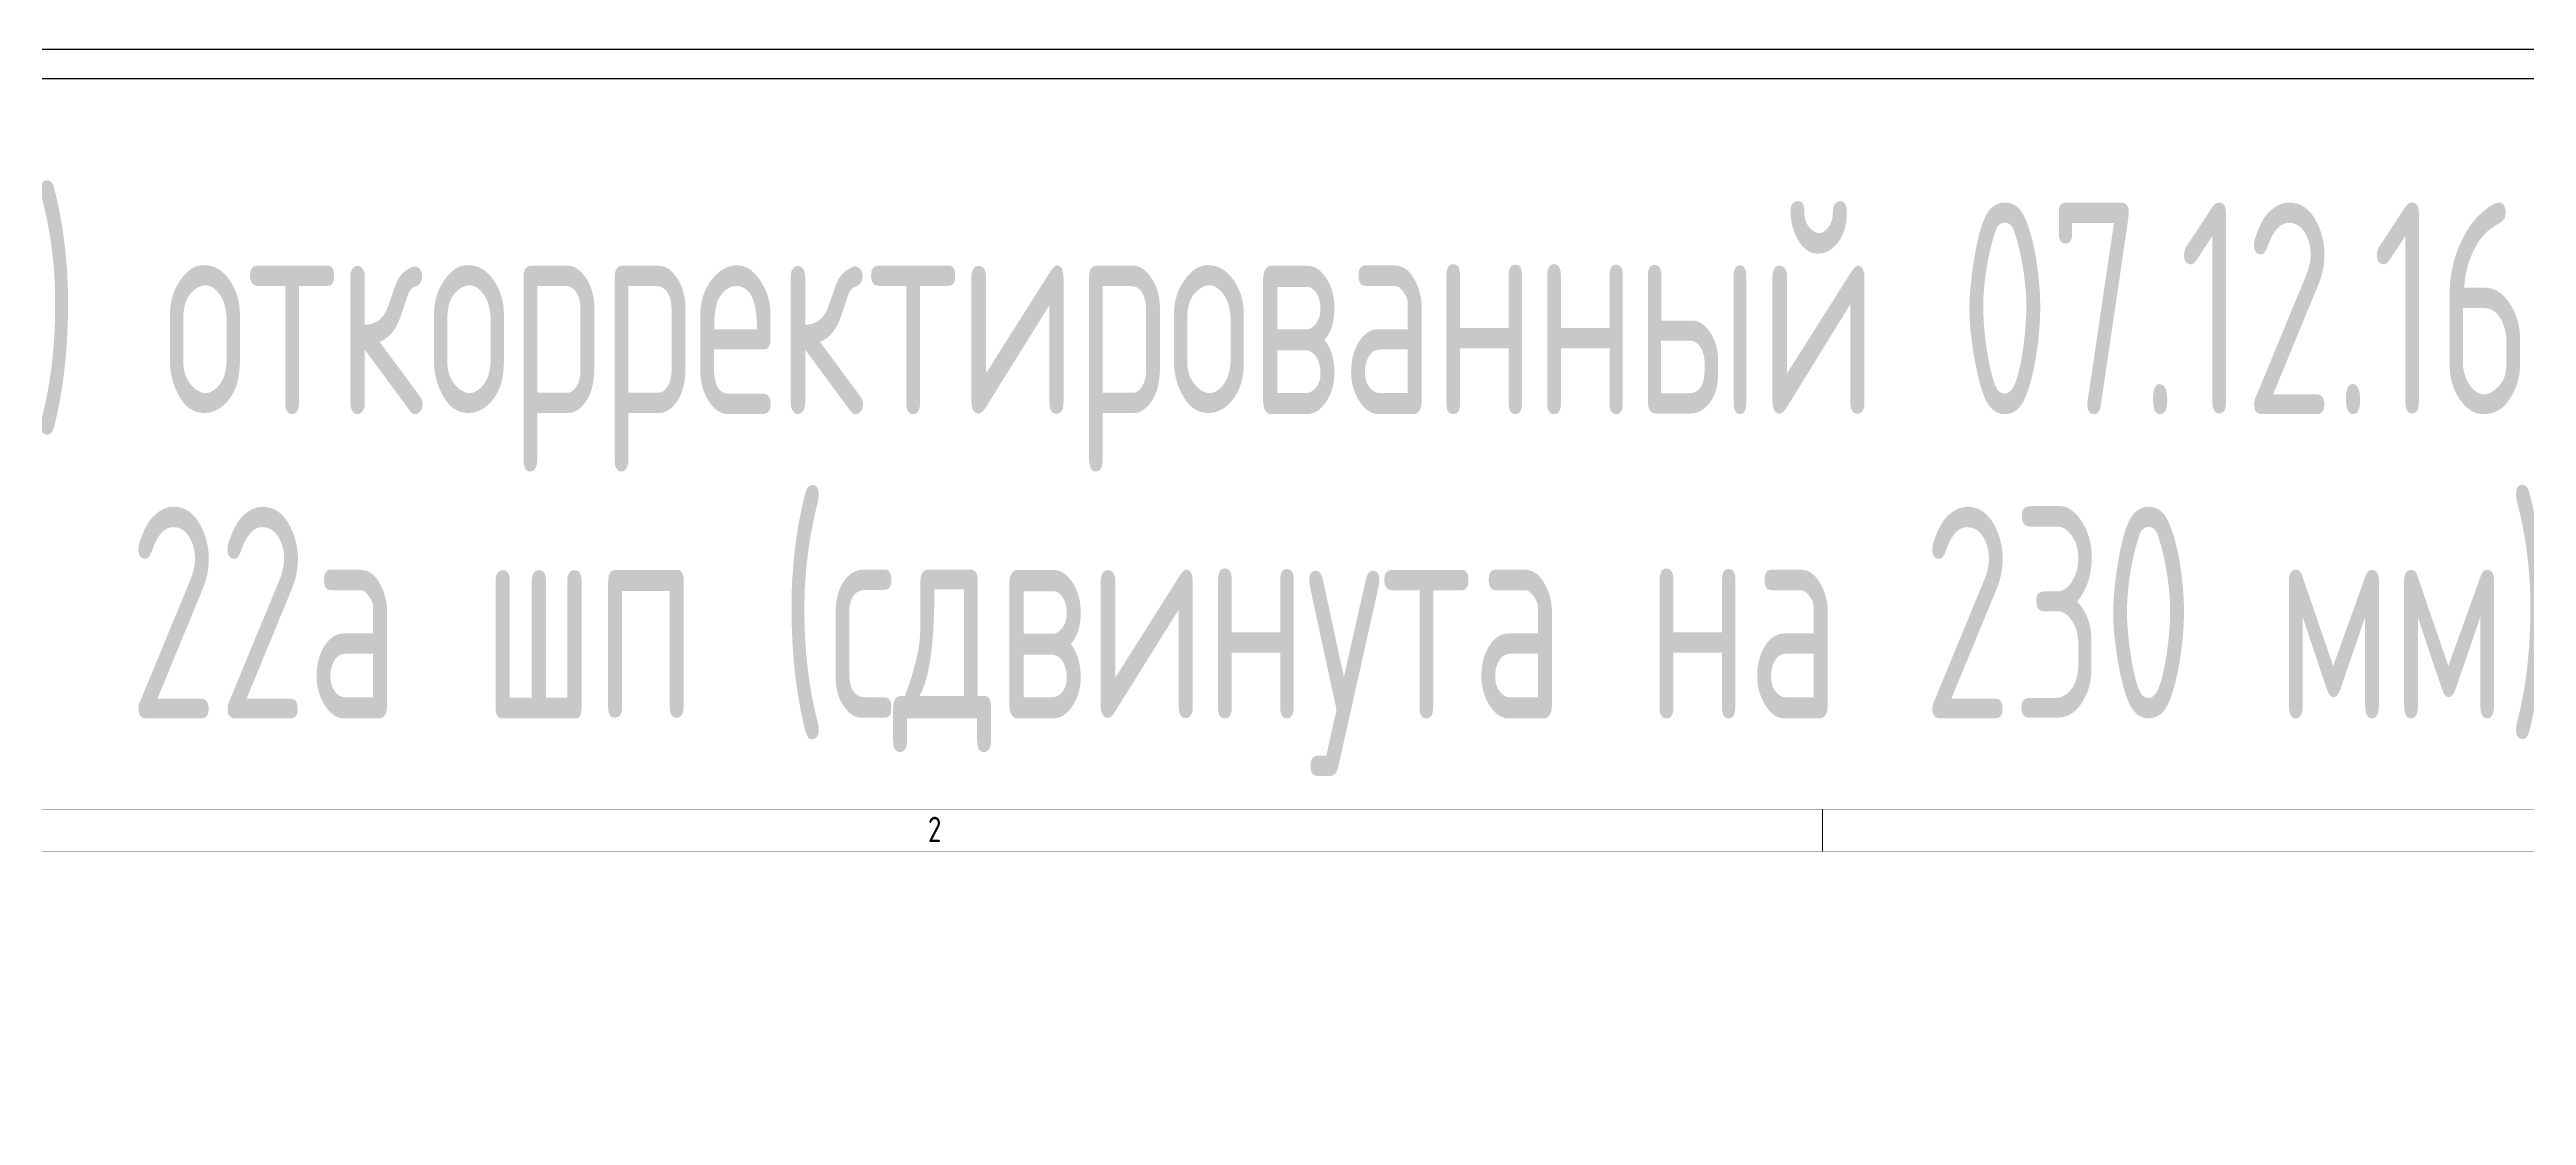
# Model space of a CAD drawing. Header units: millimetres. Extents: x 42007 to 66896, y -556 to 10827.
# Drawn here: x 51433 to 54358, y 5635 to 6894 of the extents above; entities that cross this region are included whole.
import ezdxf

# ---------------------------------------------------------------- set-up
doc = ezdxf.new("R2010")
doc.units = ezdxf.units.MM
doc.linetypes.add('K5LT32769', pattern=[0])
doc.linetypes.add('K5LT32775', pattern=[0])
doc.styles.add('KTEXTSTYLE', font='GOST_AU.SHX', dxfattribs={"width": 0.96, "height": 5})

msp = doc.modelspace()

# ---------------------------------------------------------------- linework, layer by layer
at = {"color": 7, "linetype": 'K5LT32769', "lineweight": 18}
msp.add_line((53526.651, 5996.745), (53526.651, 5946.745), dxfattribs=at)
at = {"color": 2}
for points in [[(42007.102, -556.488), (66124.1, -556.488), (66124.1, 6894.349), (42007.102, 6894.349)], [(42239.188, -439.554), (65841.366, -439.554), (65841.366, 6859.821), (42239.188, 6859.821)]]:
    msp.add_lwpolyline(points, close=True, dxfattribs=at)
at = {"color": 7, "linetype": 'K5LT32769', "const_width": 0.18}
msp.add_lwpolyline([(43026.651, 5996.745), (55636.651, 5996.745), (55636.651, 56.745), (43026.651, 56.745)], close=True, dxfattribs=at)
at = {"color": 1, "linetype": 'K5LT32775', "true_color": 0xff0000, "const_width": 0.18}
msp.add_lwpolyline([(55586.651, 106.745), (43226.651, 106.745), (43226.651, 5946.745), (55586.651, 5946.745)], close=True, dxfattribs=at)

# ---------------------------------------------------------------- texts
at = {"color": 0, "char_height": 2.5, "attachment_point": 1, "style": 'KTEXTSTYLE'}
for s, insert in [('{\\H100x;\\W0.765;Пардус новый (удлиненный) откорректированный 07.12.16}', (48698, 6713.549)), ('{\\H100x;\\W0.765; Гандола перенесена на 22а шп (сдвинута на 230 мм) 07.12.16}', (49064.214, 6353.986))]:
    msp.add_mtext(s, dxfattribs=dict(at, insert=insert))
at = {"color": 7, "insert": (52470.368, 5987.771), "char_height": 3, "attachment_point": 1, "style": 'KTEXTSTYLE'}
msp.add_mtext('\\H3.5;\\W0.965;\\Q15;\\Q0;\\H30.00;{\\c16711935;2}', dxfattribs=at)

doc.saveas('drawing.dxf')
